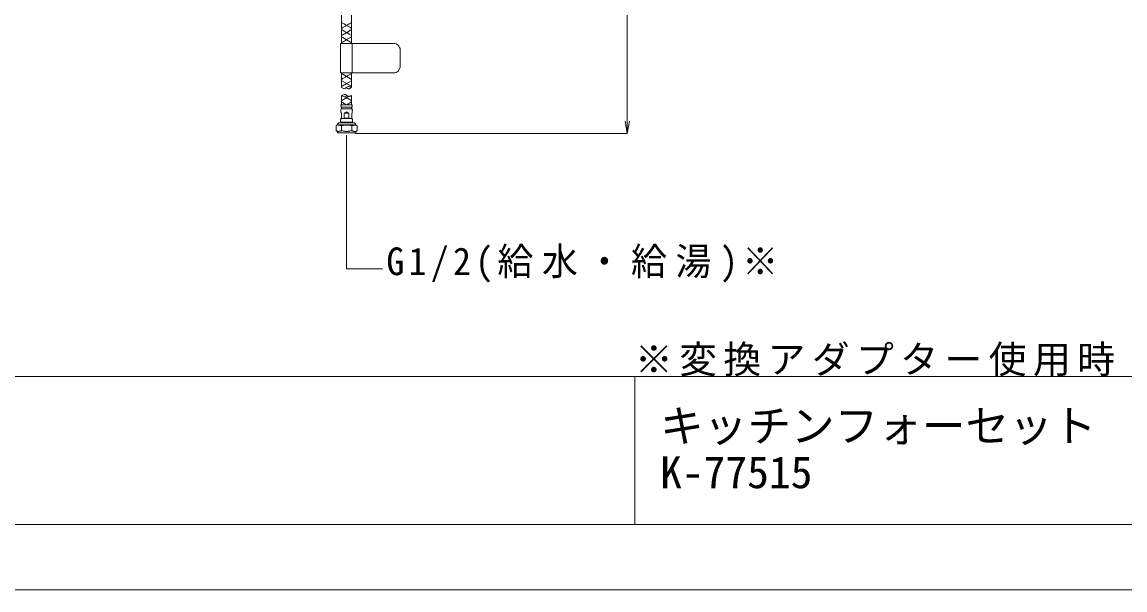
# Model space of a CAD drawing. Units: millimetres, scale not verified. Extents: x -1392 to 1350, y -947 to 991.
# Drawn here: x -887 to -12, y -947 to -496 of the extents above; entities that cross this region are included whole.
import ezdxf
from ezdxf.enums import TextEntityAlignment as Align

# ---------------------------------------------------------------- set-up
doc = ezdxf.new("R2010")
doc.units = ezdxf.units.MM
doc.header["$LTSCALE"] = 10
for name, color, linetype, lineweight in [('0-2_躯体', 7, 'Continuous', 5), ('0-3_什器配置', 7, 'Continuous', 5), ('F-0_ﾚｲﾔ-240', 7, 'Continuous', 5)]:
    doc.layers.add(name, color=color, linetype=linetype, lineweight=lineweight)
doc.styles.add('ＭＳ ゴシック', font='')
doc.styles.get('ＭＳ ゴシック').set_extended_font_data('MS Gothic')

msp = doc.modelspace()

# ---------------------------------------------------------------- linework, layer by layer
at = {"layer": '0-2_躯体'}
for p, q in [((-406.59, -372.66), (-406.59, -584.94)), ((-406.59, -584.94), (-408.33, -575.1)), ((-406.59, -584.94), (-404.86, -575.1)), ((-406.59, -584.94), (-622.29, -584.94))]:
    msp.add_line(p, q, dxfattribs=at)
msp.add_lwpolyline([(-629.4, -586.21), (-629.4, -692.53), (-600.64, -692.53)], dxfattribs=at)
at = {"layer": '0-3_什器配置'}
for p, q in [((-633.18, -513.42), (-633.18, -443.78)), ((-591.91, -513.42), (-634.03, -513.42)), ((-624.93, -536.92), (-624.93, -513.42)), ((-586.83, -531.84), (-586.83, -518.5)), ((-633.18, -548.35), (-633.18, -536.92)), ((-625.35, -548.35), (-625.35, -536.92)), ((-625.35, -562.1), (-625.35, -554.7)), ((-625.14, -564.01), (-633.4, -564.01)), ((-624.93, -565.28), (-633.4, -565.28)), ((-633.18, -564.64), (-633.18, -564.43)), ((-623.87, -576.5), (-634.67, -576.5)), ((-629.16, -573.11), (-633.82, -573.11)), ((-633.4, -572.69), (-633.4, -568.88)), ((-633.18, -576.07), (-632.97, -576.07)), ((-633.18, -576.5), (-633.18, -576.29)), ((-625.35, -576.07), (-632.97, -576.07)), ((-631.07, -572.69), (-631.07, -568.88)), ((-627.47, -572.69), (-631.07, -572.69)), ((-624.72, -573.11), (-629.16, -573.11)), ((-625.35, -576.07), (-625.35, -576.29)), ((-625.35, -576.5), (-625.35, -576.29)), ((-637.42, -582.85), (-637.42, -578.61)), ((-633.4, -582.85), (-633.4, -578.61)), ((-625.14, -582.85), (-625.14, -578.61)), ((-621.76, -583.27), (-621.97, -583.48)), ((-621.97, -584.54), (-621.97, -583.48))]:
    msp.add_line(p, q, dxfattribs=at)
for points in [[(-625.35, -513.42), (-625.35, -443.78), (-626.2, -444.42), (-632.13, -448.02), (-633.18, -448.44)], [(-633.18, -501.57), (-632.34, -500.93), (-631.28, -500.3), (-630.22, -499.87), (-629.37, -499.24), (-628.32, -498.6), (-627.26, -497.97), (-626.2, -497.33), (-625.35, -496.91)], [(-633.18, -496.91), (-632.34, -497.33), (-631.28, -497.97), (-630.22, -498.6), (-629.37, -499.24), (-628.32, -499.87), (-627.26, -500.3), (-626.2, -500.93), (-625.35, -501.57)], [(-625.35, -507.28), (-627.26, -506.01), (-628.32, -505.38), (-629.37, -504.95), (-630.22, -504.32), (-631.28, -503.68), (-632.34, -503.05), (-633.18, -502.41)], [(-625.35, -502.41), (-626.2, -503.05), (-627.26, -503.68), (-632.13, -506.65), (-633.18, -507.28)], [(-586.83, -531.84), (-586.83, -532.05), (-586.83, -532.26), (-587.04, -533.11), (-587.46, -534.16), (-587.89, -534.8), (-588.52, -535.65), (-589.16, -536.07), (-590.01, -536.49), (-591.06, -536.92), (-591.91, -536.92), (-634.03, -536.92), (-634.03, -513.42)], [(-633.18, -512.79), (-632.34, -512.36), (-631.28, -511.73), (-630.22, -511.09), (-629.37, -510.46), (-628.32, -509.82), (-627.26, -509.4), (-626.2, -508.76), (-625.35, -508.13)], [(-633.18, -508.13), (-632.13, -508.76), (-626.2, -512.36), (-625.35, -512.79)], [(-591.91, -513.42), (-590.85, -513.42), (-590.01, -513.84), (-589.16, -514.27), (-588.31, -514.9), (-587.68, -515.54), (-587.25, -516.6), (-586.83, -517.44), (-586.83, -518.5)], [(-633.18, -537.34), (-632.13, -537.97), (-626.2, -541.57), (-625.35, -542)], [(-625.35, -537.34), (-626.2, -537.97), (-627.26, -538.4), (-628.32, -539.03), (-630.22, -540.3), (-631.07, -540.73), (-632.13, -541.36), (-633.18, -542)], [(-633.18, -543.05), (-632.13, -543.69), (-626.2, -547.07), (-625.35, -547.71)], [(-633.18, -547.71), (-632.34, -547.07), (-631.28, -546.44), (-630.22, -546.02), (-629.37, -545.38), (-628.32, -544.75), (-627.26, -544.11), (-625.35, -543.05)], [(-625.35, -548.35), (-625.99, -548.13), (-626.62, -547.92), (-627.26, -547.71), (-627.68, -547.71), (-628.11, -547.71), (-628.53, -547.92), (-628.95, -548.13), (-629.37, -548.56), (-629.8, -548.77), (-630.22, -548.98), (-630.86, -549.19), (-631.28, -549.19), (-631.7, -549.19), (-632.13, -548.98), (-632.76, -548.77), (-633.18, -548.35)], [(-625.35, -548.35), (-625.78, -548.77), (-626.2, -548.98), (-626.84, -549.19), (-627.26, -549.4), (-627.89, -549.4), (-628.32, -549.19), (-628.95, -548.98), (-629.37, -548.56)], [(-633.18, -562.1), (-633.18, -554.7), (-632.55, -554.48), (-631.7, -554.27), (-631.28, -554.06), (-630.64, -554.06), (-630.22, -554.06), (-629.8, -554.27), (-629.37, -554.48), (-629.16, -554.7), (-628.74, -555.12), (-628.11, -555.33), (-627.68, -555.54), (-627.26, -555.54), (-626.84, -555.33), (-626.2, -555.33), (-625.78, -555.12), (-625.35, -554.7)], [(-625.35, -558.93), (-625.99, -558.51), (-626.62, -558.08), (-627.26, -557.66), (-627.89, -557.24), (-628.74, -556.81), (-629.37, -556.39), (-630.01, -556.18), (-630.64, -555.75), (-631.28, -555.75), (-631.7, -555.54), (-632.34, -555.33), (-632.76, -555.12), (-633.18, -554.7)], [(-628.95, -556.39), (-629.59, -556.81), (-630.43, -557.24), (-631.07, -557.66), (-631.7, -558.08), (-632.55, -558.51), (-633.18, -558.93)], [(-633.18, -559.99), (-632.76, -560.2), (-632.34, -560.41), (-631.92, -560.62), (-631.49, -561.04), (-630.64, -561.47), (-630.22, -561.68), (-629.8, -561.89)], [(-630.64, -555.75), (-630.01, -555.54), (-629.59, -555.33), (-629.16, -554.7)], [(-628.95, -556.39), (-628.32, -555.97), (-627.47, -555.54)], [(-626.2, -560.41), (-625.78, -560.2), (-625.35, -559.78)], [(-624.72, -562.1), (-633.82, -562.1), (-633.82, -562.32), (-633.82, -562.74), (-633.82, -562.95), (-633.82, -563.16), (-633.61, -563.59), (-633.61, -563.8), (-633.4, -564.01), (-633.18, -564.22), (-633.18, -564.43)], [(-633.4, -565.28), (-633.61, -565.49), (-633.82, -565.91), (-633.82, -566.34), (-633.82, -566.76), (-633.82, -566.97), (-633.82, -567.4), (-633.82, -567.82), (-633.82, -568.24), (-633.61, -568.24), (-633.61, -568.45), (-633.61, -568.67), (-633.4, -568.88)], [(-633.18, -564.64), (-633.18, -564.86), (-633.4, -565.07), (-633.4, -565.28)], [(-627.47, -568.88), (-627.68, -568.88), (-627.68, -568.67), (-627.89, -568.67), (-628.11, -568.67), (-628.11, -568.45), (-628.32, -568.45), (-628.53, -568.24), (-628.74, -568.03), (-629.16, -568.03), (-629.16, -567.82), (-629.37, -568.03), (-629.59, -568.03), (-629.8, -568.24), (-630.01, -568.24), (-630.22, -568.45), (-630.43, -568.67), (-630.64, -568.67), (-630.86, -568.88), (-631.07, -568.88)], [(-628.74, -562.1), (-628.32, -561.68), (-627.89, -561.47), (-627.05, -560.83), (-626.62, -560.62), (-626.2, -560.41)], [(-624.93, -565.28), (-625.14, -565.07), (-625.14, -564.86), (-625.35, -564.86), (-625.35, -564.64), (-625.35, -564.43), (-625.14, -564.22), (-625.14, -564.01), (-624.93, -563.8), (-624.72, -563.59), (-624.72, -563.16), (-624.72, -562.95), (-624.72, -562.74), (-624.72, -562.32), (-624.72, -562.1)], [(-624.72, -573.11), (-624.72, -572.9), (-624.93, -572.69), (-625.14, -572.69), (-625.14, -568.88), (-624.93, -568.88), (-624.93, -568.67), (-624.93, -568.45), (-624.72, -568.24), (-624.72, -567.82), (-624.72, -567.4), (-624.51, -566.97), (-624.51, -566.76), (-624.72, -566.34), (-624.72, -565.91), (-624.93, -565.49), (-624.93, -565.28)], [(-634.67, -578.4), (-634.88, -578.4), (-635.09, -578.4), (-635.3, -578.4), (-635.51, -578.4), (-635.73, -578.4), (-635.94, -578.4), (-636.15, -578.4), (-636.36, -578.4), (-636.57, -578.4), (-636.78, -578.4), (-637, -578.4), (-637, -578.61), (-637.21, -578.61), (-637.42, -578.61), (-637.21, -578.61), (-637, -578.4), (-636.78, -578.4), (-636.57, -578.4), (-636.57, -578.19), (-636.57, -577.98), (-636.36, -577.77), (-636.36, -577.34), (-636.15, -577.13), (-635.94, -576.92), (-635.73, -576.71), (-635.3, -576.5), (-635.09, -576.5), (-634.67, -576.5)], [(-623.87, -576.5), (-623.66, -576.5), (-623.45, -576.5), (-623.24, -576.5), (-623.03, -576.5), (-622.81, -576.71), (-622.6, -576.92), (-622.39, -577.13), (-622.18, -577.34), (-622.18, -577.56), (-621.97, -577.77), (-621.97, -577.98), (-636.57, -577.98)], [(-633.18, -576.07), (-633.4, -576.07), (-633.61, -576.07), (-633.82, -575.86), (-633.82, -575.65), (-634.03, -575.44), (-634.03, -575.23), (-634.03, -575.02), (-634.03, -574.8), (-634.03, -574.38), (-634.03, -574.17), (-633.82, -573.96), (-633.82, -573.75), (-633.82, -573.53), (-633.82, -573.32), (-633.82, -573.11)], [(-633.4, -572.69), (-633.61, -572.69), (-633.61, -572.9), (-633.82, -572.9), (-633.82, -573.11)], [(-632.97, -576.07), (-632.97, -576.29), (-633.18, -576.29)], [(-629.16, -573.11), (-628.95, -573.11), (-628.74, -573.11), (-628.74, -572.9), (-628.32, -572.9), (-628.11, -572.9), (-628.11, -572.69), (-627.89, -572.69), (-627.68, -572.69), (-627.47, -572.69), (-627.47, -568.88), (-631.07, -568.88)], [(-631.07, -572.69), (-630.86, -572.69), (-630.64, -572.69), (-630.43, -572.9), (-630.22, -572.9), (-630.01, -572.9), (-629.8, -573.11), (-629.37, -573.11), (-629.16, -573.11)], [(-624.72, -573.11), (-624.72, -573.32), (-624.72, -573.53), (-624.51, -573.75), (-624.51, -573.96), (-624.51, -574.17), (-624.51, -574.59), (-624.51, -574.8), (-624.51, -575.02), (-624.51, -575.23), (-624.51, -575.44), (-624.51, -575.65), (-624.72, -575.86), (-624.93, -576.07), (-625.14, -576.07), (-625.35, -576.07), (-625.56, -576.07)], [(-621.97, -584.54), (-636.57, -584.54), (-636.57, -583.48), (-636.57, -583.27), (-636.78, -583.27), (-636.78, -583.06), (-637, -583.06), (-637.21, -583.06), (-637.42, -582.85), (-637.21, -582.85), (-637, -583.06), (-636.78, -583.06), (-636.57, -583.06), (-636.36, -583.06), (-636.15, -583.27), (-635.94, -583.27), (-635.73, -583.27), (-635.51, -583.27), (-635.3, -583.27), (-635.09, -583.27), (-635.09, -583.06), (-634.88, -583.06), (-634.67, -583.06), (-634.45, -583.06), (-634.24, -583.06), (-634.24, -582.85), (-634.03, -582.85), (-633.82, -582.85), (-633.4, -582.85), (-632.97, -582.85), (-632.55, -582.85), (-632.13, -582.85), (-631.7, -583.06), (-631.49, -583.06), (-631.07, -583.06), (-630.64, -583.06), (-630.43, -583.06), (-630.43, -583.27), (-630.22, -583.27), (-630.01, -583.27)], [(-620.91, -582.85), (-620.91, -578.61), (-621.12, -578.61), (-621.33, -578.61), (-621.54, -578.61), (-621.76, -578.4), (-621.97, -578.4), (-622.18, -578.4), (-622.39, -578.4), (-622.6, -578.4), (-622.81, -578.4), (-623.03, -578.4), (-623.24, -578.4), (-623.45, -578.4), (-623.66, -578.4), (-623.87, -578.4), (-624.08, -578.61), (-624.51, -578.61), (-624.72, -578.61), (-625.14, -578.61), (-625.78, -578.61), (-626.41, -578.61), (-627.05, -578.4), (-627.68, -578.4), (-628.32, -578.4), (-628.74, -578.4), (-629.37, -578.4), (-629.8, -578.4), (-630.22, -578.4), (-630.64, -578.4), (-631.07, -578.4), (-631.49, -578.4), (-631.92, -578.61), (-632.34, -578.61), (-632.76, -578.61), (-633.82, -578.61), (-634.03, -578.61), (-634.24, -578.61), (-634.45, -578.4), (-634.67, -578.4)], [(-630.01, -583.27), (-629.59, -583.27), (-629.37, -583.27), (-629.16, -583.27), (-628.95, -583.27), (-628.74, -583.27), (-628.53, -583.27), (-628.32, -583.27), (-628.11, -583.27), (-628.11, -583.06), (-627.89, -583.06), (-627.47, -583.06), (-627.05, -583.06), (-626.62, -583.06), (-626.2, -582.85), (-625.78, -582.85), (-625.35, -582.85), (-624.93, -582.85), (-624.72, -582.85), (-624.51, -582.85), (-624.29, -583.06), (-624.08, -583.06), (-623.87, -583.06), (-623.66, -583.06), (-623.45, -583.06), (-623.45, -583.27), (-623.24, -583.27), (-623.03, -583.27), (-622.6, -583.27), (-622.39, -583.27), (-622.18, -583.27), (-621.76, -583.06), (-621.54, -583.06), (-621.33, -583.06), (-620.91, -582.85), (-621.12, -582.85), (-621.33, -583.06), (-621.54, -583.06), (-621.76, -583.06), (-621.76, -583.27)], [(-621.76, -578.4), (-621.97, -578.19), (-621.97, -577.98)], [(-621.76, -578.4), (-621.54, -578.4), (-621.33, -578.61), (-621.12, -578.61), (-620.91, -578.61)]]:
    msp.add_lwpolyline(points, dxfattribs=at)
at = {"layer": 'F-0_ﾚｲﾔ-240'}
for p, q in [((-1339.08, -777.82), (1297.56, -777.82)), ((-400.44, -777.82), (-400.44, -895.37)), ((-1339.08, -895.37), (1297.56, -895.37))]:
    msp.add_line(p, q, dxfattribs=at)
msp.add_lwpolyline([(-1391.5, 991.14), (1350.16, 991.14), (1350.16, -947.41), (-1391.5, -947.41)], close=True, dxfattribs=at)

# ---------------------------------------------------------------- texts
at = {"layer": '0-2_躯体', "char_height": 21.99, "attachment_point": 7, "style": 'ＭＳ ゴシック'}
for s, insert in [('\\T1.24;\\W0.95;G1/2(給水・給湯)※', (-597.7, -703.31)), ('\\T1.17;※変換アダプター使用時', (-400.44, -777.82))]:
    msp.add_mtext(s, dxfattribs=dict(at, insert=insert))
at = {"layer": 'F-0_ﾚｲﾔ-240', "style": 'ＭＳ ゴシック'}
for s, p in [('キッチンフォーセット', (-380.47, -837.4)), ('K-77515', (-380.47, -874.24))]:
    msp.add_text(s, height=25.38, dxfattribs=at).set_placement(p, align=Align.BOTTOM_LEFT)

doc.saveas('drawing.dxf')
